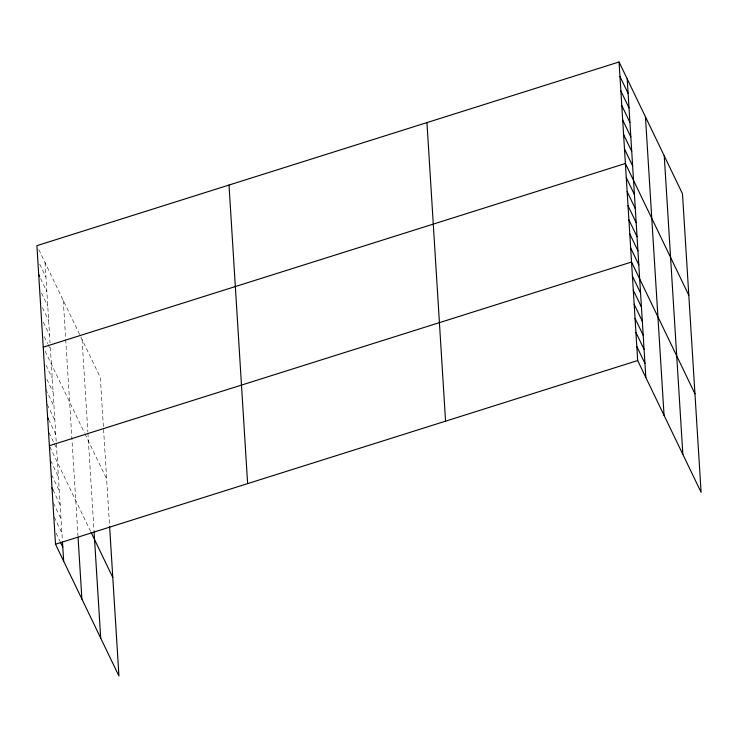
<?xml version="1.0" encoding="UTF-8"?>
<svg xmlns="http://www.w3.org/2000/svg" width="738" height="738" viewBox="0 0 738 738"><rect width="100%" height="100%" fill="white"/><g stroke="black" fill="none" stroke-linecap="round" stroke-linejoin="round"><path stroke-width="0.55" stroke-dasharray="3.69 2.77" d="M38.819 249.647L100.322 377.45L109.556 525.521M39.723 264.149L45.95 277.091M40.627 278.65L46.854 291.593M41.531 293.152L47.758 306.095M42.435 307.654L48.662 320.596M43.339 322.155L49.566 335.098M44.243 336.657L47.592 343.622M48.071 344.618L50.47 349.6M45.147 351.159L84.455 432.837M84.953 433.861L106.65 478.962M46.024 365.236L52.25 378.17M46.9 379.304L53.127 392.247M45.857 389.406L54.003 406.324M47.223 404.47L54.88 420.402M48.579 419.544L55.765 434.479M48.976 432.625L53.763 442.579M54.243 443.575L56.642 448.547M49.852 446.702L90.599 531.36M50.728 460.77L58.394 476.702M51.605 474.848L59.271 490.779M52.961 489.921L60.147 504.857M53.357 503.002L61.023 518.925M54.243 517.08L61.9 533.002M56.079 533.14L59.907 541.102M82.084 339.545L87.859 432.136M87.923 433.252L94.012 530.926M63.283 300.486L65.654 338.419M65.719 339.535L77.988 536.258M45.046 262.58L50.055 342.902M50.332 347.367L62.379 540.585"/><path stroke-width="1.11" d="M619.062 61.983L637.678 360.55L701.1 492.338L682.484 193.771L619.062 61.983L36.9 245.662L55.516 544.229L118.938 676.017L109.621 526.6M43.228 347.174L625.39 163.495L688.812 295.283M49.372 445.706L631.534 262.027L694.956 393.815M55.516 544.229L637.678 360.55M619.966 76.484L628.112 93.403M620.87 90.986L629.016 107.905M621.774 105.488L629.92 122.416M622.678 119.99L630.824 136.917M623.582 134.491L631.728 151.419M624.486 148.993L632.632 165.921M626.267 177.572L634.412 194.491M627.143 191.649L635.289 208.568M628.02 205.718L636.165 222.645M628.896 219.795L637.042 236.723M629.782 233.872L637.918 250.8M630.658 247.95L638.804 264.868M632.411 276.095L640.556 293.023M633.287 290.172L641.433 307.1M634.163 304.25L642.309 321.178M635.04 318.327L643.185 335.246M635.916 332.404L644.062 349.323M636.802 346.473L644.938 363.4M38.708 274.665L39.667 276.658M47.619 417.551L48.579 419.544M91.088 532.393L112.794 577.494M52.001 487.929L52.961 489.921M60.387 542.098L62.785 547.079M664.246 155.866L682.853 454.433M645.446 116.807L664.062 415.383M627.208 78.901L645.824 377.478M426.951 122.6L445.558 421.167M229.011 185.044L247.627 483.621M94.086 532.006L100.7 638.112M78.053 537.347L81.9 599.062M62.444 541.664L63.662 561.157"/></g></svg>
